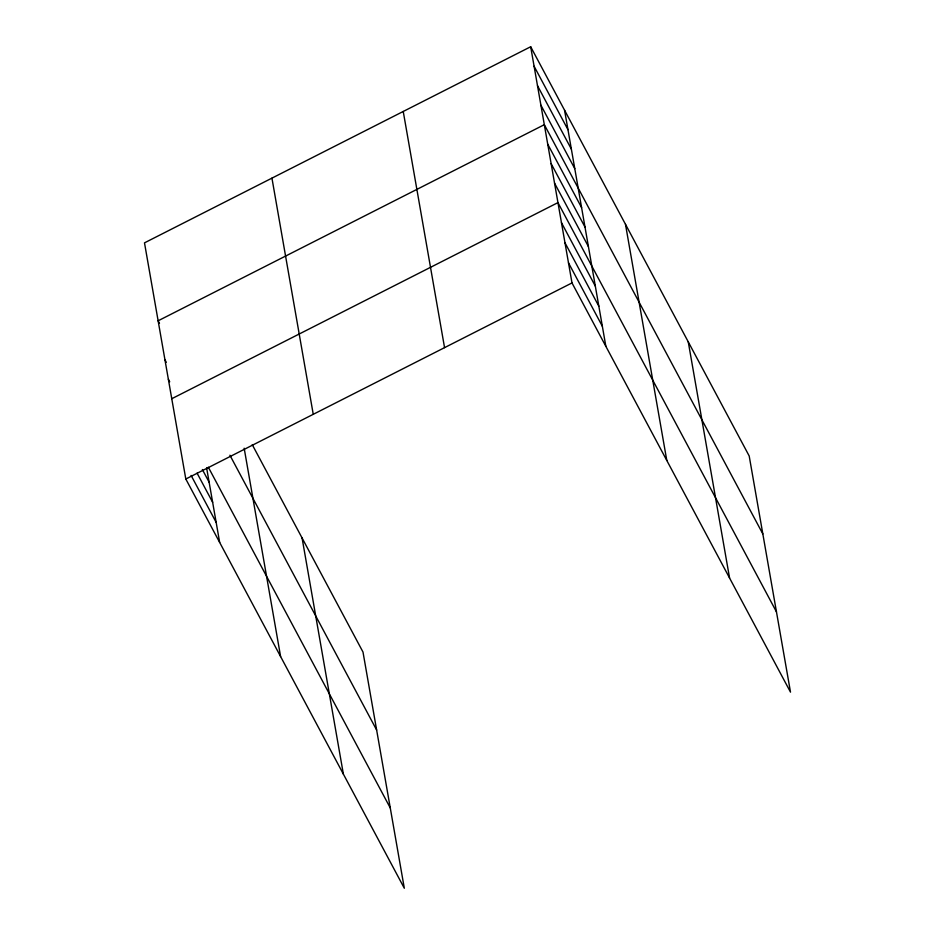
<?xml version="1.0" encoding="UTF-8"?>
<svg xmlns="http://www.w3.org/2000/svg" width="935" height="935" viewBox="0 0 935 935"><rect width="100%" height="100%" fill="white"/><g stroke="black" fill="none" stroke-linecap="round" stroke-linejoin="round"><path stroke-width="1.4" d="M530.683 46.75L571.998 282.931L790.507 692.145L749.192 455.976L530.683 46.75L144.493 242.855L185.808 479.024L404.317 888.25L363.002 652.069L252.251 444.663M171.76 398.731L557.95 202.626L776.459 611.852M185.808 479.024L571.998 282.931M534.095 66.233L567.954 129.649M537.508 85.716L571.367 149.132M540.909 105.199L574.768 168.627M762.82 533.908L544.322 124.682L158.132 320.787L159.488 323.323M547.723 144.177L581.593 207.593M551.136 163.66L584.994 227.076M554.548 183.143L588.407 246.56M561.467 222.705L595.326 286.122M564.974 242.773L598.832 306.201M568.492 262.852L602.35 326.268M229.905 455.216L376.63 730.013M164.946 359.753L166.301 362.289M168.358 379.248L169.714 381.784M208.33 467.219L390.269 807.945M202.369 469.534L209.136 482.226M197.075 473.122L212.654 502.294M191.102 475.436L216.16 522.373M688.253 341.859L729.569 578.029M625.48 224.283L666.795 460.464M564.553 110.166L605.857 346.347M403.242 111.464L444.557 347.645M271.945 178.141L313.248 414.31M302.075 537.964L343.379 774.133M244.164 448.216L280.605 656.557M206.623 467.886L219.667 542.44"/></g></svg>
